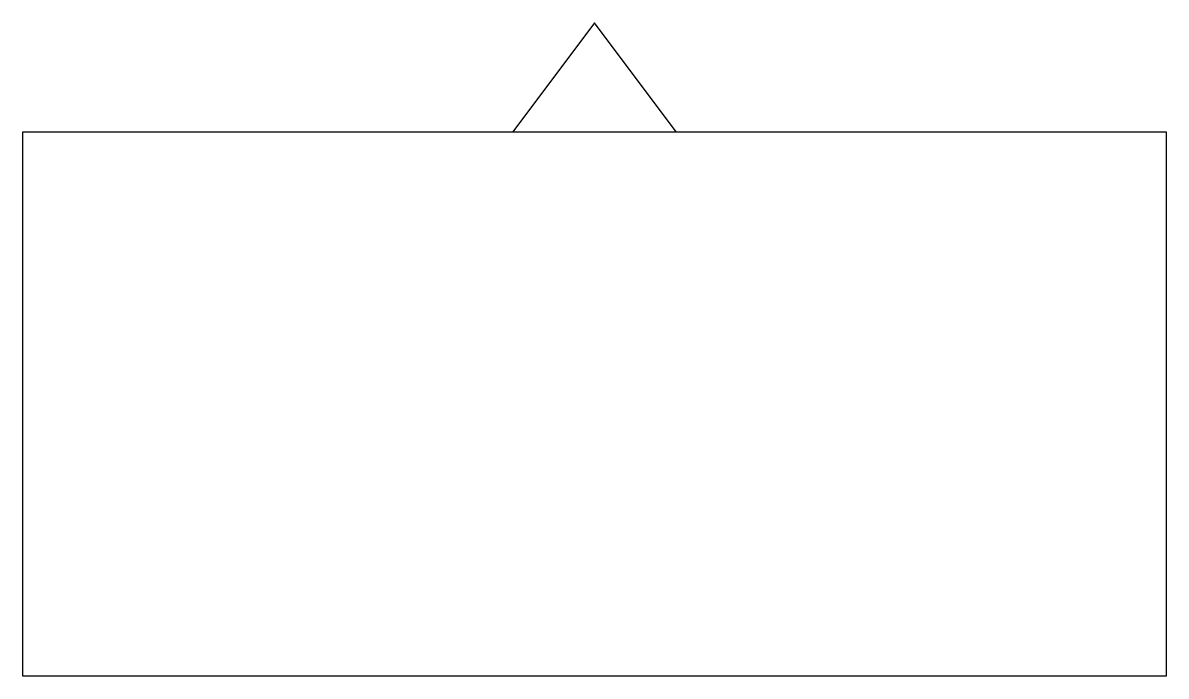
# Model space of a CAD drawing. Header units: inches. Extents: x 0 to 42, y 0 to 24.
import ezdxf

# ---------------------------------------------------------------- set-up
doc = ezdxf.new("R2010")
doc.units = ezdxf.units.IN
doc.header["$LTSCALE"] = 0.1
doc.header["$MEASUREMENT"] = 0
doc.layers.add('A-FURN-P-FILE', color=5, linetype='Continuous', lineweight=25)

msp = doc.modelspace()

# ---------------------------------------------------------------- linework, layer by layer
at = {"layer": 'A-FURN-P-FILE'}
msp.add_lwpolyline([(24, 20), (21, 24), (18, 20)], dxfattribs=at)
msp.add_lwpolyline([(42, 20), (42, 0), (0, 0), (0, 20)], close=True, dxfattribs=at)

doc.saveas('drawing.dxf')
